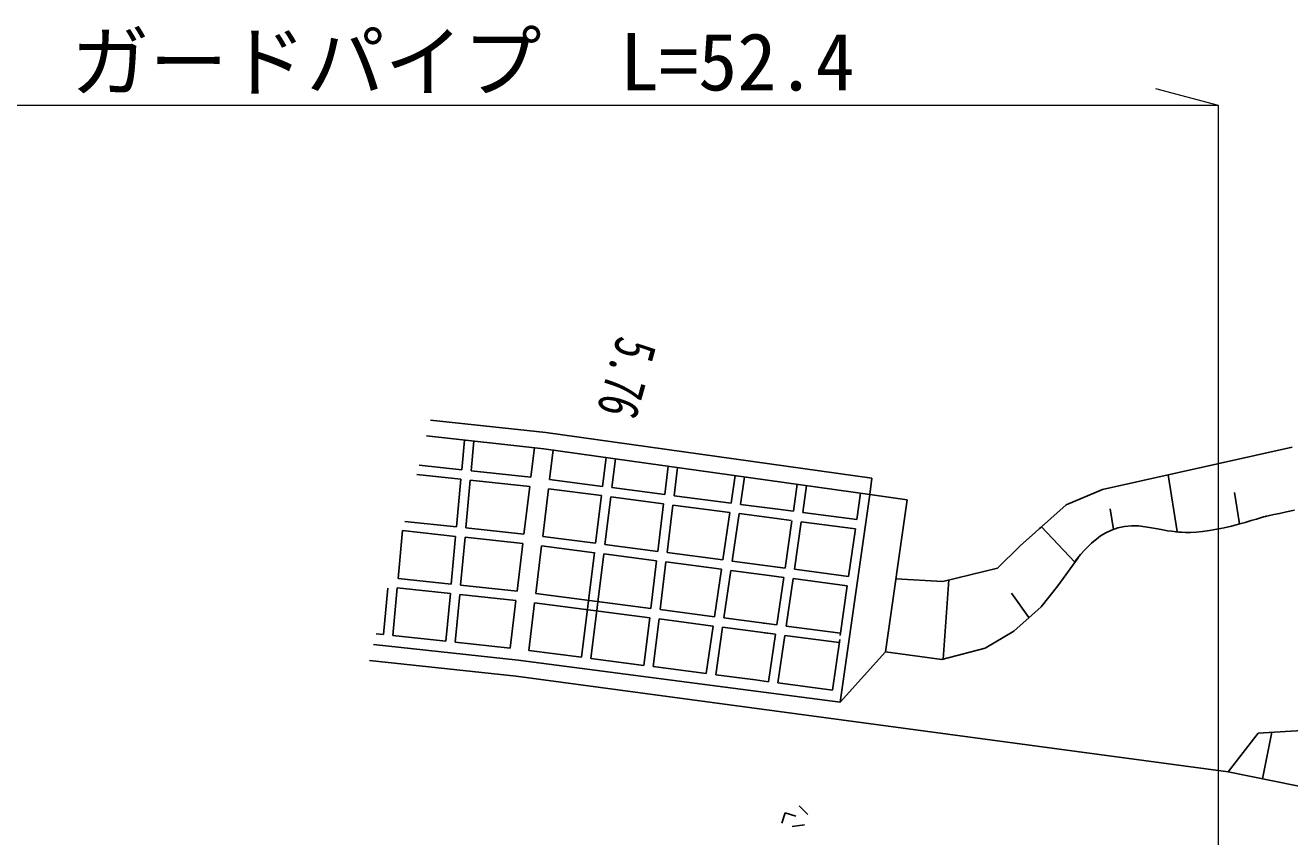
# Model space of a CAD drawing. Units: millimetres, scale not verified. Extents: x 40000 to 680000, y 20000 to 380000.
# Drawn here: x 418210 to 458514, y 313060 to 338929 of the extents above; entities that cross this region are included whole.
import ezdxf
from ezdxf.enums import TextEntityAlignment as Align

# ---------------------------------------------------------------- set-up
doc = ezdxf.new("R2010")
doc.units = ezdxf.units.MM
doc.header["$LTSCALE"] = 1000
doc.layers.add('M-BGD', color=7, linetype='Continuous', lineweight=25)
doc.layers.add('M-STR-HTXT', color=7, linetype='Continuous', lineweight=13)
doc.styles.add('ＭＳ ゴシック', font='')
doc.styles.get('ＭＳ ゴシック').set_extended_font_data('MS Gothic')

msp = doc.modelspace()

# ---------------------------------------------------------------- linework, layer by layer
at = {"layer": 'M-BGD'}
for p, q in [((434740, 325429), (430998, 325835)), ((432124, 324758), (432211, 325703)), ((432422, 324726), (432509, 325671)), ((434442, 325465), (434327, 324522)), ((445127, 323973), (434740, 325429)), ((434923, 324451), (435038, 325393)), ((452549, 324125), (458591, 325481)), ((432124, 324758), (430761, 324903)), ((436609, 324230), (436721, 325151)), ((436906, 324192), (437018, 325110)), ((438592, 323971), (438702, 324874)), ((432096, 324459), (430687, 324610)), ((431955, 322935), (432096, 324459)), ((434327, 324522), (432422, 324726)), ((438890, 323932), (438999, 324832)), ((440709, 323695), (440837, 324574)), ((441006, 323656), (441134, 324533)), ((445127, 323973), (445199, 324488)), ((454645, 324595), (454930, 322789)), ((432253, 322903), (432394, 324427)), ((434291, 324224), (432394, 324427)), ((434291, 324224), (434106, 322705)), ((434702, 322634), (434887, 324153)), ((436573, 323933), (434887, 324153)), ((436609, 324230), (434923, 324451)), ((438592, 323971), (436906, 324192)), ((442692, 323436), (442817, 324297)), ((442990, 323397), (443115, 324255)), ((436387, 322414), (436573, 323933)), ((436685, 322375), (436870, 323894)), ((438556, 323674), (436870, 323894)), ((438371, 322155), (438556, 323674)), ((440709, 323695), (438890, 323932)), ((445127, 323973), (444189, 317350)), ((444830, 324015), (444711, 323172)), ((446315, 323804), (445127, 323973)), ((446315, 323804), (445628, 318950)), ((456758, 324033), (456916, 323032)), ((438668, 322116), (438853, 323635)), ((440666, 323398), (438853, 323635)), ((440445, 321884), (440666, 323398)), ((440743, 321845), (440963, 323359)), ((442162, 323202), (440963, 323359)), ((444711, 323172), (442990, 323397)), ((452792, 323508), (452894, 322859)), ((457585, 323225), (457682, 323254)), ((457682, 323254), (457741, 323272)), ((457741, 323272), (457761, 323278)), ((457761, 323278), (457789, 323284)), ((457789, 323284), (457871, 323301)), ((457871, 323301), (458005, 323330)), ((458005, 323330), (458187, 323369)), ((458187, 323369), (458411, 323417)), ((458411, 323417), (458670, 323472)), ((431955, 322935), (430307, 323111)), ((434106, 322705), (432253, 322903)), ((442624, 323142), (442162, 323202)), ((442429, 321625), (442648, 323135)), ((442726, 321586), (442946, 323100)), ((444669, 322875), (442946, 323100)), ((444669, 322875), (444454, 321360)), ((450537, 322882), (450582, 322923)), ((451667, 321817), (450606, 322944)), ((450661, 322993), (450671, 323003)), ((452833, 322838), (453035, 322908)), ((453035, 322908), (453249, 322953)), ((453249, 322953), (453469, 322972)), ((453469, 322972), (453690, 322966)), ((453690, 322966), (453905, 322944)), ((453905, 322944), (454111, 322911)), ((454111, 322911), (454303, 322875)), ((454303, 322875), (454475, 322842)), ((454475, 322842), (454623, 322816)), ((455954, 322821), (456187, 322861)), ((456187, 322861), (456424, 322910)), ((456424, 322910), (456659, 322965)), ((456659, 322965), (456886, 323024)), ((456886, 323024), (457098, 323082)), ((457098, 323082), (457289, 323137)), ((457289, 323137), (457452, 323185)), ((457452, 323185), (457585, 323225)), ((430096, 321294), (430237, 322817)), ((431927, 322636), (430237, 322817)), ((431786, 321113), (431927, 322636)), ((432085, 321081), (432226, 322605)), ((434070, 322407), (432226, 322605)), ((436387, 322414), (434702, 322634)), ((452194, 322416), (452255, 322470)), ((452255, 322470), (452353, 322551)), ((452353, 322551), (452486, 322648)), ((452486, 322648), (452648, 322748)), ((452648, 322748), (452833, 322838)), ((454623, 322816), (454744, 322797)), ((454744, 322797), (454833, 322785)), ((454833, 322785), (454888, 322779)), ((454888, 322779), (454906, 322777)), ((454906, 322777), (454925, 322776)), ((454925, 322776), (454979, 322771)), ((454979, 322771), (455070, 322766)), ((455070, 322766), (455193, 322762)), ((455193, 322762), (455348, 322763)), ((455348, 322763), (455529, 322772)), ((455529, 322772), (455733, 322791)), ((455733, 322791), (455954, 322821)), ((434070, 322407), (433884, 320888)), ((434480, 320817), (434665, 322336)), ((436356, 322115), (434665, 322336)), ((435944, 318781), (436351, 322117)), ((436242, 318742), (436649, 322077)), ((438334, 321857), (436649, 322077)), ((438371, 322155), (436685, 322375)), ((440445, 321884), (438668, 322116)), ((451673, 321843), (451849, 322056)), ((451849, 322056), (451989, 322212)), ((451989, 322212), (452091, 322317)), ((452091, 322317), (452152, 322377)), ((452152, 322377), (452173, 322397)), ((452173, 322397), (452194, 322416)), ((438149, 320338), (438334, 321857)), ((438447, 320299), (438632, 321818)), ((440402, 321587), (438632, 321818)), ((442429, 321625), (440743, 321845)), ((442279, 321644), (442429, 321625)), ((431786, 321113), (430096, 321294)), ((440182, 320073), (440402, 321587)), ((440479, 320034), (440700, 321548)), ((442165, 319813), (442385, 321328)), ((442463, 319775), (442683, 321289)), ((444412, 321063), (442683, 321289)), ((444454, 321360), (442726, 321586)), ((447466, 318717), (447645, 321246)), ((429629, 319503), (429766, 320979)), ((429927, 319471), (430068, 320995)), ((431759, 320814), (430068, 320995)), ((433884, 320888), (432085, 321081)), ((444412, 321063), (444187, 319471)), ((431618, 319290), (431759, 320814)), ((431916, 319258), (432057, 320782)), ((433848, 320591), (432057, 320782)), ((433848, 320591), (433663, 319073)), ((434259, 319001), (434444, 320520)), ((438113, 320040), (434444, 320520)), ((438149, 320338), (434480, 320817)), ((450203, 320045), (449644, 320820)), ((437928, 318521), (438113, 320040)), ((440182, 320073), (438447, 320299)), ((442165, 319813), (440479, 320034)), ((438225, 318483), (438410, 320001)), ((440139, 319776), (438410, 320001)), ((439918, 318261), (440139, 319776)), ((440216, 318223), (440436, 319737)), ((442122, 319516), (440436, 319737)), ((441837, 319856), (441727, 319871)), ((444198, 319548), (442463, 319775)), ((429629, 319503), (429397, 319528)), ((431618, 319290), (429927, 319471)), ((433663, 319072), (431916, 319258)), ((441777, 319562), (442122, 319516)), ((441902, 318002), (442122, 319516)), ((442199, 317963), (442419, 319478)), ((444155, 319251), (442419, 319478)), ((444169, 319346), (443941, 317736)), ((429310, 319185), (433919, 318692)), ((435944, 318781), (434259, 319001)), ((444189, 317350), (445628, 318950)), ((433919, 318692), (444189, 317350)), ((437928, 318521), (436242, 318742)), ((439918, 318261), (438225, 318483)), ((443941, 317736), (442199, 317963)), ((464274, 316762), (457504, 316362)), ((457504, 316362), (456557, 315126)), ((457648, 314905), (457949, 316389)), ((463586, 313700), (456557, 315126)), ((443154, 313771), (442876, 314047)), ((442434, 313823), (442325, 313491)), ((442767, 313714), (442434, 313823)), ((443045, 313439), (442658, 313382))]:
    msp.add_line(p, q, dxfattribs=at)
for points in [[(431127, 326344), (434804, 325945), (445199, 324488)], [(452549, 324125), (451388, 323645), (449921, 322331), (449197, 321623), (447452, 321199), (445957, 321276)], [(442692, 323436), (442201, 323500), (441006, 323656)], [(451766, 321955), (451121, 321056), (450588, 320391), (449720, 319610), (448804, 319075), (447422, 318705), (445628, 318950)], [(442385, 321328), (441925, 321388), (440700, 321548)], [(456557, 315126), (433858, 318176), (429181, 318676)], [(441902, 318002), (441490, 318056), (440216, 318223)]]:
    msp.add_lwpolyline(points, dxfattribs=at)
at = {"layer": 'M-STR-HTXT'}
for p, q in [((456248, 336369), (454248, 336905)), ((456248, 336369), (404707, 336369)), ((456248, 302820), (456248, 336369))]:
    msp.add_line(p, q, dxfattribs=at)

# ---------------------------------------------------------------- texts
at = {"layer": 'M-BGD', "style": 'ＭＳ ゴシック', "width": 0.7}
msp.add_text('5.76', height=1320, rotation=254.437, dxfattribs=at).set_placement((436716, 329178), align=Align.BOTTOM_LEFT)
at = {"layer": 'M-STR-HTXT', "style": 'ＭＳ ゴシック'}
msp.add_text('ガードパイプ\u3000L=52.4', height=1833, dxfattribs=at).set_placement((432156, 337768), align=Align.MIDDLE_CENTER)

doc.saveas('drawing.dxf')
